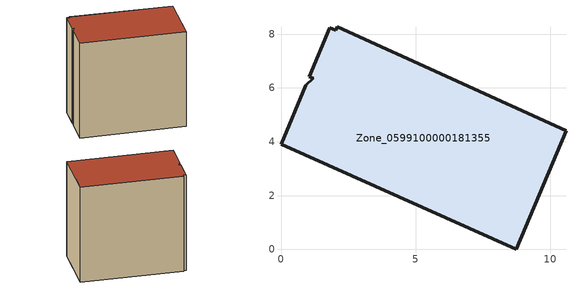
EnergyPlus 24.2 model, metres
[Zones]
Zone_0599100000181355
 floor ground (C_G): 2.08,8.28 10.59,4.41 8.75,0 0,3.9 0.92,6.1 1.2,6.36 1.05,6.42 1.81,8.24 2.04,8.14 z0
 wall outside (C_F): 8.75,0 10.59,4.41 2.08,8.28 2.04,8.14 1.81,8.24 1.05,6.42 1.2,6.36 0.92,6.1 0,3.9 8.75,0 z0:9.55
 roof outside (C_R): 10.59,4.41 2.08,8.28 2.04,8.14 1.81,8.24 1.05,6.42 1.2,6.36 0.92,6.1 0,3.9 8.75,0 z9.55
[BUILDING]
Pand.0599100000181355: North Axis=0; Terrain=City; Loads Convergence Tolerance Value=0.04; Temperature Convergence Tolerance Value=0.4; Solar Distribution=FullExterior; Maximum Number of Warmup Days=25; Minimum Number of Warmup Days=1
[Site:Location]
Rotterdam.The.Hague.AP_ZH_NLD Design_Conditions: Latitude=51.96; Longitude=4.45; Time Zone=1; Elevation=-4.5
[SITE:GROUNDTEMPERATURE:BUILDINGSURFACE]
18, 18, 18, 18, 18, 18, 18, 18, 18, 18, 18, 18
[MATERIAL] Thermal Absorptance=0.9; Solar Absorptance=0.7; Visible Absorptance=0.7
Name | Roughness | Thickness | Conductivity | Density | Specific Heat
G.TI.1946 | MediumSmooth | 0.15 | 1 | 540 | 1210
F.TI.1946 | Rough | 0.3 | 0.857143 | 1920 | 840
R.TI.1946 | MediumRough | 0.2 | 0.1 | 1500 | 1000
[CONSTRUCTION]
C_G: G.TI.1946
C_F: F.TI.1946
C_R: R.TI.1946
[ZONE]
Zone_0599100000181355: Type=1; Multiplier=1; Ceiling Height=Autocalculate; Volume=Autocalculate; Floor Area=autocalculate; Part of Total Floor Area=Yes
[ZONEINFILTRATION:DESIGNFLOWRATE]
Infil_Zone_0599100000181355: Zone or ZoneList or Space or SpaceList=Zone_0599100000181355; Schedule=AlwaysOn; Design Flow Rate Calculation Method=Flow/Area; Flow Rate per Floor Area=0.003; Constant Term Coefficient=1; Temperature Term Coefficient=0; Velocity Term Coefficient=0; Velocity Squared Term Coefficient=0
[HVACTEMPLATE:ZONE:IDEALLOADSAIRSYSTEM]
Zone_0599100000181355: Maximum Heating Supply Air Temperature=50; Minimum Cooling Supply Air Temperature=13; Maximum Heating Supply Air Humidity Ratio=0.0156; Minimum Cooling Supply Air Humidity Ratio=0.0077; Heating Limit=NoLimit; Cooling Limit=NoLimit; Dehumidification Control Type=ConstantSensibleHeatRatio; Cooling Sensible Heat Ratio=0.7; Dehumidification Setpoint=60; Humidification Control Type=None; Humidification Setpoint=30; Outdoor Air Method=None; Outdoor Air Flow Rate per Person=0.00944; Outdoor Air Flow Rate per Zone Floor Area=0; Outdoor Air Flow Rate per Zone=0; Demand Controlled Ventilation Type=None; Outdoor Air Economizer Type=NoEconomizer; Heat Recovery Type=None; Sensible Heat Recovery Effectiveness=0.7; Latent Heat Recovery Effectiveness=0.65
[ZONECONTROL:THERMOSTAT]
ThermostatControl_Zone_0599100000181355: Zone or ZoneList=Zone_0599100000181355; Control Type Schedule=DualSetpointControlType; Control 1=Thermostat_Zone_0599100000181355; Temperature Difference Between Cutout And Setpoint=0
[THERMOSTATSETPOINT:DUALSETPOINT]
Thermostat_Zone_0599100000181355: Heating Setpoint Temperature Schedule=HeatingSetpoint_Zone_0599100000181355; Cooling Setpoint Temperature Schedule=CoolingSetpoint_Zone_0599100000181355
[SCHEDULE:COMPACT]
HeatingSetpoint_Zone_0599100000181355: Through: 12/31, For: AllDays, Until: 24:00, 21
CoolingSetpoint_Zone_0599100000181355: Through: 12/31, For: AllDays, Until: 24:00, 24
DualSetpointControlType: Through: 12/31, For: AllDays, Until: 24:00, 4
AlwaysOn: Through: 12/31, For: AllDays, Until: 24:00, 1
